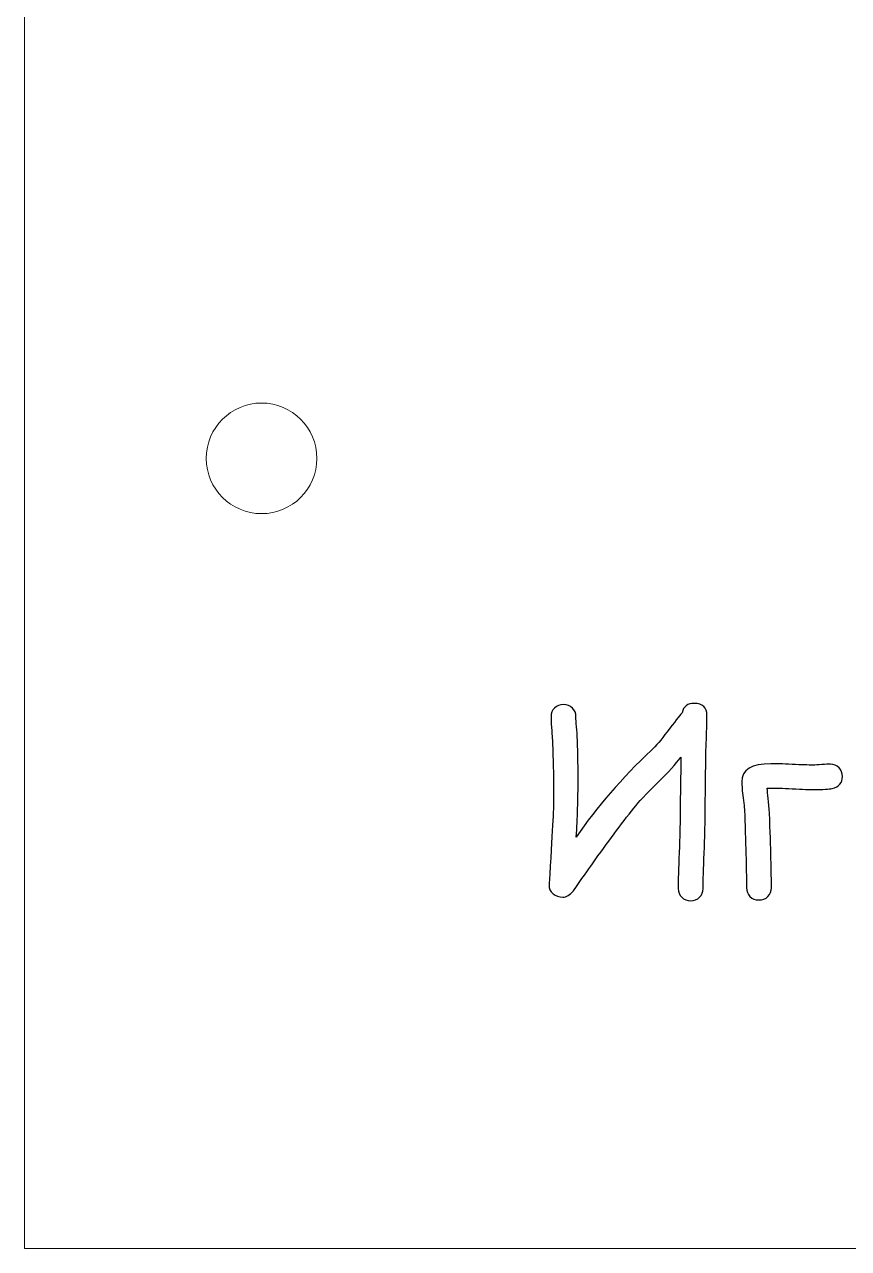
# Model space of a CAD drawing. Header units: centimetres. Extents: x -32 to 84, y -99 to 5.
# Drawn here: x -10.5 to -5.29, y -14.85 to -7.1 of the extents above; entities that cross this region are included whole.
import ezdxf

# ---------------------------------------------------------------- set-up
doc = ezdxf.new("R2010")
doc.units = ezdxf.units.CM
doc.header["$MEASUREMENT"] = 0
doc.layers.add('layer 1', color=7, linetype='Continuous')

msp = doc.modelspace()

# ---------------------------------------------------------------- linework, layer by layer
at = {"layer": 'layer 1', "color": 250, "lineweight": 20}
msp.add_ellipse((-9, -9.85), major_axis=(0, 0.35), ratio=1, dxfattribs=at)
msp.add_open_spline([(-10.5, 5.15), (-10.5, 5.15), (9.49999, 5.15), (9.49999, 5.15), (9.49999, 5.15), (9.49999, 5.15), (9.49999, -14.85), (9.49999, -14.85), (9.49999, -14.85), (9.49999, -14.85), (-10.5, -14.85), (-10.5, -14.85), (-10.5, -14.85), (-10.5, -14.85), (-10.5, 5.15), (-10.5, 5.15)], degree=3, knots=[0, 0, 0, 0, 0.2, 0.2, 0.2, 0.2, 0.4, 0.4, 0.4, 0.4, 0.6, 0.6, 0.6, 0.6, 1, 1, 1, 1], dxfattribs=at)
msp.add_open_spline([(-10.5, 5.15), (-10.5, 5.15), (9.49999, 5.15), (9.49999, 5.15), (9.49999, 5.15), (9.49999, 5.15), (9.49999, -14.85), (9.49999, -14.85), (9.49999, -14.85), (9.49999, -14.85), (-10.5, -14.85), (-10.5, -14.85), (-10.5, -14.85), (-10.5, -14.85), (-10.5, 5.15), (-10.5, 5.15)], degree=3, knots=[0, 0, 0, 0, 0.2, 0.2, 0.2, 0.2, 0.4, 0.4, 0.4, 0.4, 0.6, 0.6, 0.6, 0.6, 1, 1, 1, 1], dxfattribs=at)
at = {"layer": 'layer 1', "color": 250}
for points, knots in [([(-6.18173, -11.47596), (-6.18173, -11.50927), (-6.18309, -11.55964), (-6.18553, -11.62734), (-6.18553, -11.62734), (-6.18824, -11.69503), (-6.1896, -11.7454), (-6.1896, -11.77871), (-6.1896, -11.77871), (-6.1896, -11.81735), (-6.19015, -11.87492), (-6.19123, -11.95141), (-6.19123, -11.95141), (-6.19258, -12.02789), (-6.19313, -12.08519), (-6.19313, -12.12383), (-6.19313, -12.12383), (-6.19313, -12.17314), (-6.1953, -12.24776), (-6.19937, -12.34743), (-6.19937, -12.34743), (-6.20371, -12.4471), (-6.20588, -12.52199), (-6.20588, -12.57183), (-6.20588, -12.57183), (-6.20588, -12.59422), (-6.21321, -12.6126), (-6.22814, -12.62726), (-6.22814, -12.62726), (-6.24279, -12.64192), (-6.26178, -12.64912), (-6.2843, -12.64912), (-6.2843, -12.64912), (-6.3071, -12.64912), (-6.32609, -12.64192), (-6.34129, -12.62726), (-6.34129, -12.62726), (-6.35622, -12.6126), (-6.36381, -12.59422), (-6.36381, -12.57183), (-6.36381, -12.57183), (-6.36381, -12.52119), (-6.36164, -12.44551), (-6.35757, -12.3445), (-6.35757, -12.3445), (-6.3535, -12.2435), (-6.3516, -12.16781), (-6.3516, -12.11717), (-6.3516, -12.11717), (-6.3516, -12.07933), (-6.35079, -12.02043), (-6.34916, -11.94075), (-6.34916, -11.94075), (-6.34807, -11.86746), (-6.34753, -11.80829), (-6.34753, -11.76352), (-6.34753, -11.76352), (-6.34753, -11.76352), (-6.34753, -11.74087), (-6.34753, -11.74087), (-6.34753, -11.74087), (-6.37765, -11.78191), (-6.42623, -11.83601), (-6.49352, -11.90264), (-6.49352, -11.90264), (-6.56598, -11.97379), (-6.61618, -12.02736), (-6.64413, -12.0628), (-6.64413, -12.0628), (-6.72418, -12.16381), (-6.81155, -12.28107), (-6.9068, -12.41512), (-6.9068, -12.41512), (-6.93339, -12.4535), (-6.97328, -12.51053), (-7.02701, -12.58622), (-7.02701, -12.58622), (-7.04709, -12.61314), (-7.06962, -12.62673), (-7.09458, -12.62673), (-7.09458, -12.62673), (-7.11737, -12.62673), (-7.13772, -12.61953), (-7.15536, -12.60488), (-7.15536, -12.60488), (-7.17327, -12.59022), (-7.18142, -12.57236), (-7.18033, -12.55104), (-7.18033, -12.55104), (-7.18033, -12.55104), (-7.17979, -12.53932), (-7.17979, -12.53932), (-7.17979, -12.53932), (-7.16106, -12.22537), (-7.15184, -12.05001), (-7.15184, -12.0135), (-7.15184, -12.0135), (-7.15184, -11.87065), (-7.15482, -11.7382), (-7.16052, -11.61641), (-7.16052, -11.61641), (-7.16106, -11.60708), (-7.16269, -11.58523), (-7.1654, -11.55112), (-7.1654, -11.55112), (-7.16758, -11.52393), (-7.16839, -11.50208), (-7.16839, -11.48555), (-7.16839, -11.48555), (-7.16839, -11.46317), (-7.16106, -11.44478), (-7.14613, -11.43012), (-7.14613, -11.43012), (-7.13148, -11.41546), (-7.11249, -11.40827), (-7.0897, -11.40827), (-7.0897, -11.40827), (-7.0669, -11.40827), (-7.04791, -11.41546), (-7.03298, -11.43012), (-7.03298, -11.43012), (-7.01805, -11.44451), (-7.01073, -11.46317), (-7.01073, -11.48529), (-7.01073, -11.48529), (-7.01073, -11.50155), (-7.00937, -11.52233), (-7.00666, -11.54765), (-7.00666, -11.54765), (-7.00394, -11.58043), (-7.00259, -11.60122), (-7.00205, -11.61001), (-7.00205, -11.61001), (-6.99879, -11.68277), (-6.99716, -11.77338), (-6.99716, -11.88131), (-6.99716, -11.88131), (-6.99716, -12.00551), (-7.00096, -12.12703), (-7.00855, -12.24616), (-7.00855, -12.24616), (-6.87858, -12.05614), (-6.71983, -11.87305), (-6.5326, -11.69689), (-6.5326, -11.69689), (-6.50492, -11.67024), (-6.47208, -11.63133), (-6.43328, -11.57963), (-6.43328, -11.57963), (-6.38769, -11.5194), (-6.35622, -11.47943), (-6.33857, -11.4597), (-6.33857, -11.4597), (-6.33016, -11.41999), (-6.30465, -11.40027), (-6.26205, -11.40027), (-6.26205, -11.40027), (-6.2086, -11.40027), (-6.18173, -11.42559), (-6.18173, -11.47596)], [0, 0, 0, 0, 0.0243902, 0.0243902, 0.0243902, 0.0243902, 0.0487805, 0.0487805, 0.0487805, 0.0487805, 0.0731707, 0.0731707, 0.0731707, 0.0731707, 0.097561, 0.097561, 0.097561, 0.097561, 0.1219512, 0.1219512, 0.1219512, 0.1219512, 0.1463415, 0.1463415, 0.1463415, 0.1463415, 0.1707317, 0.1707317, 0.1707317, 0.1707317, 0.195122, 0.195122, 0.195122, 0.195122, 0.2195122, 0.2195122, 0.2195122, 0.2195122, 0.2439024, 0.2439024, 0.2439024, 0.2439024, 0.2682927, 0.2682927, 0.2682927, 0.2682927, 0.2926829, 0.2926829, 0.2926829, 0.2926829, 0.3170732, 0.3170732, 0.3170732, 0.3170732, 0.3414634, 0.3414634, 0.3414634, 0.3414634, 0.3658537, 0.3658537, 0.3658537, 0.3658537, 0.3902439, 0.3902439, 0.3902439, 0.3902439, 0.4146341, 0.4146341, 0.4146341, 0.4146341, 0.4390244, 0.4390244, 0.4390244, 0.4390244, 0.4634146, 0.4634146, 0.4634146, 0.4634146, 0.4878049, 0.4878049, 0.4878049, 0.4878049, 0.5121951, 0.5121951, 0.5121951, 0.5121951, 0.5365854, 0.5365854, 0.5365854, 0.5365854, 0.5609756, 0.5609756, 0.5609756, 0.5609756, 0.5853659, 0.5853659, 0.5853659, 0.5853659, 0.6097561, 0.6097561, 0.6097561, 0.6097561, 0.6341463, 0.6341463, 0.6341463, 0.6341463, 0.6585366, 0.6585366, 0.6585366, 0.6585366, 0.6829268, 0.6829268, 0.6829268, 0.6829268, 0.7073171, 0.7073171, 0.7073171, 0.7073171, 0.7317073, 0.7317073, 0.7317073, 0.7317073, 0.7560976, 0.7560976, 0.7560976, 0.7560976, 0.7804878, 0.7804878, 0.7804878, 0.7804878, 0.804878, 0.804878, 0.804878, 0.804878, 0.8292683, 0.8292683, 0.8292683, 0.8292683, 0.8536585, 0.8536585, 0.8536585, 0.8536585, 0.8780488, 0.8780488, 0.8780488, 0.8780488, 0.902439, 0.902439, 0.902439, 0.902439, 0.9268293, 0.9268293, 0.9268293, 0.9268293, 0.9512195, 0.9512195, 0.9512195, 0.9512195, 1, 1, 1, 1]), ([(-5.32424, -11.86399), (-5.32424, -11.90317), (-5.34595, -11.92822), (-5.3891, -11.93915), (-5.3891, -11.93915), (-5.40864, -11.94368), (-5.44689, -11.94608), (-5.50334, -11.94608), (-5.50334, -11.94608), (-5.53074, -11.94608), (-5.57715, -11.94421), (-5.642, -11.94075), (-5.642, -11.94075), (-5.70116, -11.93755), (-5.74702, -11.93621), (-5.77986, -11.93675), (-5.77986, -11.93675), (-5.77986, -11.93675), (-5.80129, -11.93755), (-5.80129, -11.93755), (-5.80129, -11.93755), (-5.7964, -11.97246), (-5.79125, -12.02496), (-5.78555, -12.09585), (-5.78555, -12.09585), (-5.77768, -12.32078), (-5.77362, -12.47775), (-5.77362, -12.56703), (-5.77362, -12.56703), (-5.77362, -12.58942), (-5.78094, -12.60807), (-5.79586, -12.62247), (-5.79586, -12.62247), (-5.81052, -12.63712), (-5.82978, -12.64432), (-5.85285, -12.64432), (-5.85285, -12.64432), (-5.87564, -12.64432), (-5.89464, -12.63712), (-5.90929, -12.62247), (-5.90929, -12.62247), (-5.92422, -12.60781), (-5.93154, -12.58942), (-5.93154, -12.56703), (-5.93154, -12.56703), (-5.93154, -12.48015), (-5.93534, -12.32425), (-5.94267, -12.09905), (-5.94267, -12.09905), (-5.94321, -12.0788), (-5.94647, -12.04522), (-5.95299, -11.99858), (-5.95299, -11.99858), (-5.95814, -11.9554), (-5.96085, -11.92182), (-5.96085, -11.89784), (-5.96085, -11.89784), (-5.96085, -11.82082), (-5.89979, -11.78244), (-5.77768, -11.78244), (-5.77768, -11.78244), (-5.7481, -11.78244), (-5.70333, -11.78377), (-5.64336, -11.78671), (-5.64336, -11.78671), (-5.58339, -11.78964), (-5.53861, -11.79097), (-5.50903, -11.79097), (-5.50903, -11.79097), (-5.49683, -11.79097), (-5.47864, -11.7899), (-5.45476, -11.78804), (-5.45476, -11.78804), (-5.43061, -11.78591), (-5.41244, -11.78484), (-5.40022, -11.78484), (-5.40022, -11.78484), (-5.37825, -11.78484), (-5.3598, -11.7923), (-5.34568, -11.80749), (-5.34568, -11.80749), (-5.3313, -11.82268), (-5.32424, -11.84134), (-5.32424, -11.86399)], [0, 0, 0, 0, 0.0454545, 0.0454545, 0.0454545, 0.0454545, 0.0909091, 0.0909091, 0.0909091, 0.0909091, 0.1363636, 0.1363636, 0.1363636, 0.1363636, 0.1818182, 0.1818182, 0.1818182, 0.1818182, 0.2272727, 0.2272727, 0.2272727, 0.2272727, 0.2727273, 0.2727273, 0.2727273, 0.2727273, 0.3181818, 0.3181818, 0.3181818, 0.3181818, 0.3636364, 0.3636364, 0.3636364, 0.3636364, 0.4090909, 0.4090909, 0.4090909, 0.4090909, 0.4545455, 0.4545455, 0.4545455, 0.4545455, 0.5, 0.5, 0.5, 0.5, 0.5454545, 0.5454545, 0.5454545, 0.5454545, 0.5909091, 0.5909091, 0.5909091, 0.5909091, 0.6363636, 0.6363636, 0.6363636, 0.6363636, 0.6818182, 0.6818182, 0.6818182, 0.6818182, 0.7272727, 0.7272727, 0.7272727, 0.7272727, 0.7727273, 0.7727273, 0.7727273, 0.7727273, 0.8181818, 0.8181818, 0.8181818, 0.8181818, 0.8636364, 0.8636364, 0.8636364, 0.8636364, 0.9090909, 0.9090909, 0.9090909, 0.9090909, 1, 1, 1, 1])]:
    msp.add_open_spline(points, degree=3, knots=knots, dxfattribs=at)
at = {"layer": 'layer 1', "color": 250, "lineweight": 25}
for points, knots in [([(-6.18173, -11.47596), (-6.18173, -11.50927), (-6.18309, -11.55964), (-6.18553, -11.62734), (-6.18553, -11.62734), (-6.18824, -11.69503), (-6.1896, -11.7454), (-6.1896, -11.77871), (-6.1896, -11.77871), (-6.1896, -11.81735), (-6.19015, -11.87492), (-6.19123, -11.95141), (-6.19123, -11.95141), (-6.19258, -12.02789), (-6.19313, -12.08519), (-6.19313, -12.12383), (-6.19313, -12.12383), (-6.19313, -12.17314), (-6.1953, -12.24776), (-6.19937, -12.34743), (-6.19937, -12.34743), (-6.20371, -12.4471), (-6.20588, -12.52199), (-6.20588, -12.57183), (-6.20588, -12.57183), (-6.20588, -12.59422), (-6.21321, -12.6126), (-6.22814, -12.62726), (-6.22814, -12.62726), (-6.24279, -12.64192), (-6.26178, -12.64912), (-6.2843, -12.64912), (-6.2843, -12.64912), (-6.3071, -12.64912), (-6.32609, -12.64192), (-6.34129, -12.62726), (-6.34129, -12.62726), (-6.35622, -12.6126), (-6.36381, -12.59422), (-6.36381, -12.57183), (-6.36381, -12.57183), (-6.36381, -12.52119), (-6.36164, -12.44551), (-6.35757, -12.3445), (-6.35757, -12.3445), (-6.3535, -12.2435), (-6.3516, -12.16781), (-6.3516, -12.11717), (-6.3516, -12.11717), (-6.3516, -12.07933), (-6.35079, -12.02043), (-6.34916, -11.94075), (-6.34916, -11.94075), (-6.34807, -11.86746), (-6.34753, -11.80829), (-6.34753, -11.76352), (-6.34753, -11.76352), (-6.34753, -11.76352), (-6.34753, -11.74087), (-6.34753, -11.74087), (-6.34753, -11.74087), (-6.37765, -11.78191), (-6.42623, -11.83601), (-6.49352, -11.90264), (-6.49352, -11.90264), (-6.56598, -11.97379), (-6.61618, -12.02736), (-6.64413, -12.0628), (-6.64413, -12.0628), (-6.72418, -12.16381), (-6.81155, -12.28107), (-6.9068, -12.41512), (-6.9068, -12.41512), (-6.93339, -12.4535), (-6.97328, -12.51053), (-7.02701, -12.58622), (-7.02701, -12.58622), (-7.04709, -12.61314), (-7.06962, -12.62673), (-7.09458, -12.62673), (-7.09458, -12.62673), (-7.11737, -12.62673), (-7.13772, -12.61953), (-7.15536, -12.60488), (-7.15536, -12.60488), (-7.17327, -12.59022), (-7.18142, -12.57236), (-7.18033, -12.55104), (-7.18033, -12.55104), (-7.18033, -12.55104), (-7.17979, -12.53932), (-7.17979, -12.53932), (-7.17979, -12.53932), (-7.16106, -12.22537), (-7.15184, -12.05001), (-7.15184, -12.0135), (-7.15184, -12.0135), (-7.15184, -11.87065), (-7.15482, -11.7382), (-7.16052, -11.61641), (-7.16052, -11.61641), (-7.16106, -11.60708), (-7.16269, -11.58523), (-7.1654, -11.55112), (-7.1654, -11.55112), (-7.16758, -11.52393), (-7.16839, -11.50208), (-7.16839, -11.48555), (-7.16839, -11.48555), (-7.16839, -11.46317), (-7.16106, -11.44478), (-7.14613, -11.43012), (-7.14613, -11.43012), (-7.13148, -11.41546), (-7.11249, -11.40827), (-7.0897, -11.40827), (-7.0897, -11.40827), (-7.0669, -11.40827), (-7.04791, -11.41546), (-7.03298, -11.43012), (-7.03298, -11.43012), (-7.01805, -11.44451), (-7.01073, -11.46317), (-7.01073, -11.48529), (-7.01073, -11.48529), (-7.01073, -11.50155), (-7.00937, -11.52233), (-7.00666, -11.54765), (-7.00666, -11.54765), (-7.00394, -11.58043), (-7.00259, -11.60122), (-7.00205, -11.61001), (-7.00205, -11.61001), (-6.99879, -11.68277), (-6.99716, -11.77338), (-6.99716, -11.88131), (-6.99716, -11.88131), (-6.99716, -12.00551), (-7.00096, -12.12703), (-7.00855, -12.24616), (-7.00855, -12.24616), (-6.87858, -12.05614), (-6.71983, -11.87305), (-6.5326, -11.69689), (-6.5326, -11.69689), (-6.50492, -11.67024), (-6.47208, -11.63133), (-6.43328, -11.57963), (-6.43328, -11.57963), (-6.38769, -11.5194), (-6.35622, -11.47943), (-6.33857, -11.4597), (-6.33857, -11.4597), (-6.33016, -11.41999), (-6.30465, -11.40027), (-6.26205, -11.40027), (-6.26205, -11.40027), (-6.2086, -11.40027), (-6.18173, -11.42559), (-6.18173, -11.47596)], [0, 0, 0, 0, 0.0243902, 0.0243902, 0.0243902, 0.0243902, 0.0487805, 0.0487805, 0.0487805, 0.0487805, 0.0731707, 0.0731707, 0.0731707, 0.0731707, 0.097561, 0.097561, 0.097561, 0.097561, 0.1219512, 0.1219512, 0.1219512, 0.1219512, 0.1463415, 0.1463415, 0.1463415, 0.1463415, 0.1707317, 0.1707317, 0.1707317, 0.1707317, 0.195122, 0.195122, 0.195122, 0.195122, 0.2195122, 0.2195122, 0.2195122, 0.2195122, 0.2439024, 0.2439024, 0.2439024, 0.2439024, 0.2682927, 0.2682927, 0.2682927, 0.2682927, 0.2926829, 0.2926829, 0.2926829, 0.2926829, 0.3170732, 0.3170732, 0.3170732, 0.3170732, 0.3414634, 0.3414634, 0.3414634, 0.3414634, 0.3658537, 0.3658537, 0.3658537, 0.3658537, 0.3902439, 0.3902439, 0.3902439, 0.3902439, 0.4146341, 0.4146341, 0.4146341, 0.4146341, 0.4390244, 0.4390244, 0.4390244, 0.4390244, 0.4634146, 0.4634146, 0.4634146, 0.4634146, 0.4878049, 0.4878049, 0.4878049, 0.4878049, 0.5121951, 0.5121951, 0.5121951, 0.5121951, 0.5365854, 0.5365854, 0.5365854, 0.5365854, 0.5609756, 0.5609756, 0.5609756, 0.5609756, 0.5853659, 0.5853659, 0.5853659, 0.5853659, 0.6097561, 0.6097561, 0.6097561, 0.6097561, 0.6341463, 0.6341463, 0.6341463, 0.6341463, 0.6585366, 0.6585366, 0.6585366, 0.6585366, 0.6829268, 0.6829268, 0.6829268, 0.6829268, 0.7073171, 0.7073171, 0.7073171, 0.7073171, 0.7317073, 0.7317073, 0.7317073, 0.7317073, 0.7560976, 0.7560976, 0.7560976, 0.7560976, 0.7804878, 0.7804878, 0.7804878, 0.7804878, 0.804878, 0.804878, 0.804878, 0.804878, 0.8292683, 0.8292683, 0.8292683, 0.8292683, 0.8536585, 0.8536585, 0.8536585, 0.8536585, 0.8780488, 0.8780488, 0.8780488, 0.8780488, 0.902439, 0.902439, 0.902439, 0.902439, 0.9268293, 0.9268293, 0.9268293, 0.9268293, 0.9512195, 0.9512195, 0.9512195, 0.9512195, 1, 1, 1, 1]), ([(-5.32424, -11.86399), (-5.32424, -11.90317), (-5.34595, -11.92822), (-5.3891, -11.93915), (-5.3891, -11.93915), (-5.40864, -11.94368), (-5.44689, -11.94608), (-5.50334, -11.94608), (-5.50334, -11.94608), (-5.53074, -11.94608), (-5.57715, -11.94421), (-5.642, -11.94075), (-5.642, -11.94075), (-5.70116, -11.93755), (-5.74702, -11.93621), (-5.77986, -11.93675), (-5.77986, -11.93675), (-5.77986, -11.93675), (-5.80129, -11.93755), (-5.80129, -11.93755), (-5.80129, -11.93755), (-5.7964, -11.97246), (-5.79125, -12.02496), (-5.78555, -12.09585), (-5.78555, -12.09585), (-5.77768, -12.32078), (-5.77362, -12.47775), (-5.77362, -12.56703), (-5.77362, -12.56703), (-5.77362, -12.58942), (-5.78094, -12.60807), (-5.79586, -12.62247), (-5.79586, -12.62247), (-5.81052, -12.63712), (-5.82978, -12.64432), (-5.85285, -12.64432), (-5.85285, -12.64432), (-5.87564, -12.64432), (-5.89464, -12.63712), (-5.90929, -12.62247), (-5.90929, -12.62247), (-5.92422, -12.60781), (-5.93154, -12.58942), (-5.93154, -12.56703), (-5.93154, -12.56703), (-5.93154, -12.48015), (-5.93534, -12.32425), (-5.94267, -12.09905), (-5.94267, -12.09905), (-5.94321, -12.0788), (-5.94647, -12.04522), (-5.95299, -11.99858), (-5.95299, -11.99858), (-5.95814, -11.9554), (-5.96085, -11.92182), (-5.96085, -11.89784), (-5.96085, -11.89784), (-5.96085, -11.82082), (-5.89979, -11.78244), (-5.77768, -11.78244), (-5.77768, -11.78244), (-5.7481, -11.78244), (-5.70333, -11.78377), (-5.64336, -11.78671), (-5.64336, -11.78671), (-5.58339, -11.78964), (-5.53861, -11.79097), (-5.50903, -11.79097), (-5.50903, -11.79097), (-5.49683, -11.79097), (-5.47864, -11.7899), (-5.45476, -11.78804), (-5.45476, -11.78804), (-5.43061, -11.78591), (-5.41244, -11.78484), (-5.40022, -11.78484), (-5.40022, -11.78484), (-5.37825, -11.78484), (-5.3598, -11.7923), (-5.34568, -11.80749), (-5.34568, -11.80749), (-5.3313, -11.82268), (-5.32424, -11.84134), (-5.32424, -11.86399)], [0, 0, 0, 0, 0.0454545, 0.0454545, 0.0454545, 0.0454545, 0.0909091, 0.0909091, 0.0909091, 0.0909091, 0.1363636, 0.1363636, 0.1363636, 0.1363636, 0.1818182, 0.1818182, 0.1818182, 0.1818182, 0.2272727, 0.2272727, 0.2272727, 0.2272727, 0.2727273, 0.2727273, 0.2727273, 0.2727273, 0.3181818, 0.3181818, 0.3181818, 0.3181818, 0.3636364, 0.3636364, 0.3636364, 0.3636364, 0.4090909, 0.4090909, 0.4090909, 0.4090909, 0.4545455, 0.4545455, 0.4545455, 0.4545455, 0.5, 0.5, 0.5, 0.5, 0.5454545, 0.5454545, 0.5454545, 0.5454545, 0.5909091, 0.5909091, 0.5909091, 0.5909091, 0.6363636, 0.6363636, 0.6363636, 0.6363636, 0.6818182, 0.6818182, 0.6818182, 0.6818182, 0.7272727, 0.7272727, 0.7272727, 0.7272727, 0.7727273, 0.7727273, 0.7727273, 0.7727273, 0.8181818, 0.8181818, 0.8181818, 0.8181818, 0.8636364, 0.8636364, 0.8636364, 0.8636364, 0.9090909, 0.9090909, 0.9090909, 0.9090909, 1, 1, 1, 1])]:
    msp.add_open_spline(points, degree=3, knots=knots, dxfattribs=at)

doc.saveas('drawing.dxf')
